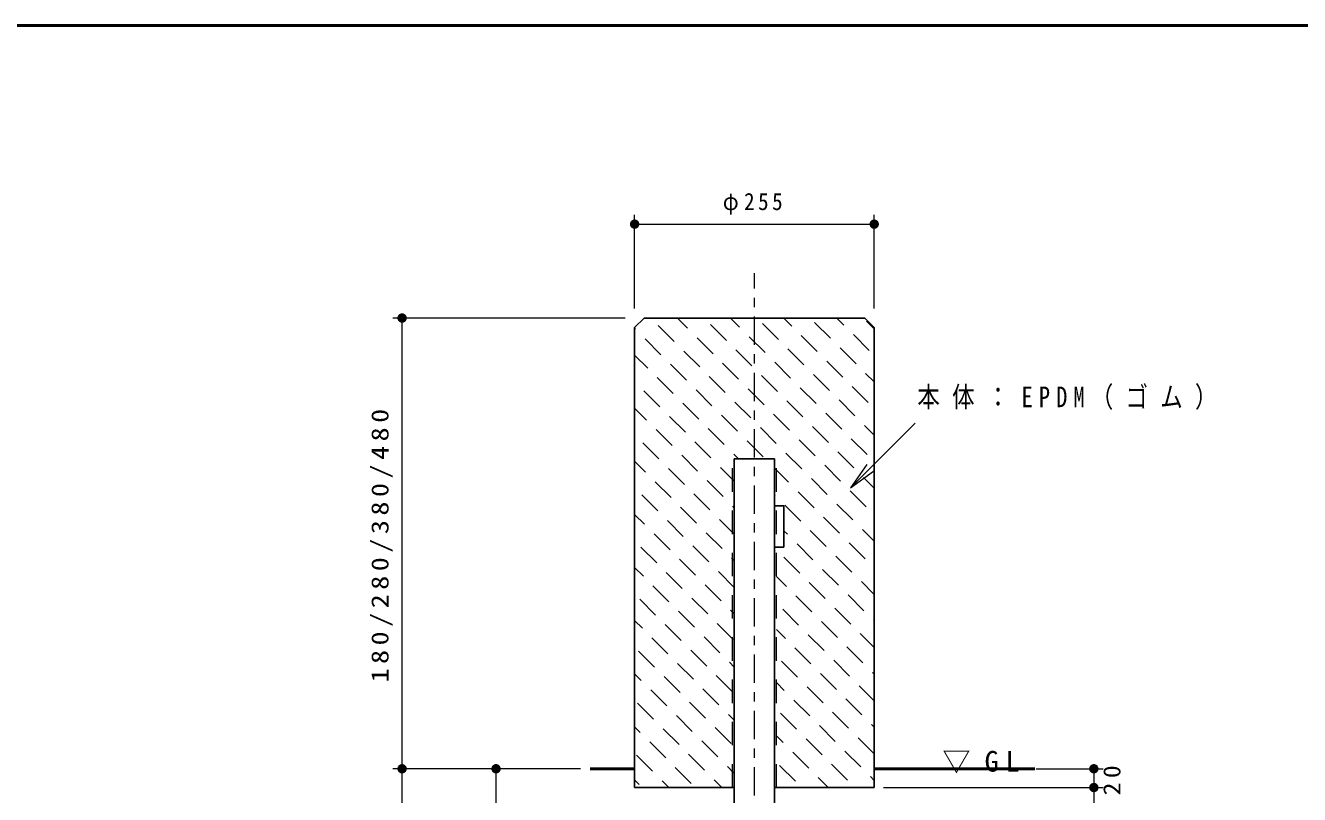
# Model space of a CAD drawing. Units: millimetres on the paper, scale 1:10. Extents: x -385 to 0, y -11 to 267.
# Drawn here: x -243 to -107.4, y 185.1 to 267 of the extents above; entities that cross this region are included whole.
import ezdxf

# ---------------------------------------------------------------- set-up
doc = ezdxf.new("R2010")
doc.units = ezdxf.units.MM
doc.linetypes.add('USER1', pattern=[4.5, 2.5, -2])
doc.linetypes.add('USER2', pattern=[6, 3, -1, 1, -1])
doc.layers.add('1_10', color=7, linetype='Continuous', lineweight=13)
doc.layers.add('NAKAMURA図枠', color=7, linetype='Continuous', lineweight=13)
doc.styles.add('ＭＳ ゴシック', font='')
doc.styles.get('ＭＳ ゴシック').set_extended_font_data('MS Gothic')

# ---------------------------------------------------------------- blocks, each defined once
blk = doc.blocks.new('open_arrow')
at = {"color": 0, "linetype": 'Continuous', "lineweight": -2}
blk.add_lwpolyline([(7.5, 1.25), (0, 0), (7.5, -1.25)], dxfattribs=at)
blk = doc.blocks.new('filled_dot')
at = {"color": 0, "linetype": 'Continuous', "lineweight": -2, "const_width": 1.25}
blk.add_lwpolyline([(-0.625, 0, 1), (0.625, 0, 1)], format="xyb", close=True, dxfattribs=at)

msp = doc.modelspace()

# ---------------------------------------------------------------- linework, layer by layer
at = {"layer": '1_10'}
for p, q in [((-178.165, 236.84), (-178.165, 246.84)), ((-152.665, 236.84), (-152.665, 246.84)), ((-178.165, 245.84), (-152.665, 245.84)), ((-179.165, 235.84), (-203.915, 235.84)), ((-202.915, 187.84), (-202.915, 235.84)), ((-178.078, 234.646), (-178.165, 234.734)), ((-173.948, 233.345), (-175.645, 235.042)), ((-172.534, 234.759), (-173.614, 235.84)), ((-168.404, 233.458), (-170.102, 235.155)), ((-166.99, 234.872), (-167.958, 235.84)), ((-162.861, 233.571), (-164.558, 235.268)), ((-161.447, 234.986), (-162.301, 235.84)), ((-157.317, 233.685), (-159.014, 235.382)), ((-155.903, 235.099), (-156.644, 235.84)), ((-152.665, 234.69), (-153.47, 235.495)), ((-175.362, 231.931), (-177.059, 233.628)), ((-169.819, 232.044), (-171.516, 233.741)), ((-164.275, 232.157), (-165.972, 233.854)), ((-158.731, 232.27), (-160.428, 233.967)), ((-153.188, 232.383), (-154.885, 234.081)), ((-176.777, 230.517), (-178.165, 231.905)), ((-171.233, 230.63), (-172.93, 232.327)), ((-165.689, 230.743), (-167.386, 232.44)), ((-160.145, 230.856), (-161.843, 232.553)), ((-154.602, 230.969), (-156.299, 232.666)), ((-172.647, 229.216), (-174.344, 230.913)), ((-167.103, 229.329), (-168.8, 231.026)), ((-161.56, 229.442), (-163.257, 231.139)), ((-156.016, 229.555), (-157.713, 231.252)), ((-174.061, 227.801), (-175.758, 229.498)), ((-168.518, 227.915), (-170.215, 229.612)), ((-162.974, 228.028), (-164.671, 229.725)), ((-157.43, 228.141), (-159.127, 229.838)), ((-152.665, 229.033), (-153.584, 229.951)), ((-175.476, 226.387), (-177.173, 228.084)), ((-169.932, 226.5), (-171.629, 228.197)), ((-164.388, 226.613), (-166.085, 228.311)), ((-158.844, 226.727), (-160.541, 228.424)), ((-153.301, 226.84), (-154.998, 228.537)), ((-171.346, 225.086), (-173.043, 226.783)), ((-165.802, 225.199), (-167.499, 226.896)), ((-160.259, 225.312), (-161.956, 227.009)), ((-154.715, 225.426), (-156.412, 227.123)), ((-176.89, 224.973), (-178.165, 226.248)), ((-172.76, 223.672), (-174.457, 225.369)), ((-167.217, 223.785), (-168.914, 225.482)), ((-161.673, 223.898), (-163.37, 225.595)), ((-156.129, 224.011), (-157.826, 225.708)), ((-174.174, 222.258), (-175.872, 223.955)), ((-168.631, 222.371), (-170.328, 224.068)), ((-163.087, 222.484), (-164.784, 224.181)), ((-157.543, 222.597), (-159.24, 224.294)), ((-155.202, 217.753), (-148.3, 224.654)), ((-152.665, 223.376), (-153.697, 224.407)), ((-175.589, 220.844), (-177.286, 222.541)), ((-170.045, 220.957), (-171.742, 222.654)), ((-164.501, 221.07), (-166.198, 222.767)), ((-158.958, 221.183), (-160.655, 222.88)), ((-153.414, 221.296), (-155.111, 222.993)), ((-171.459, 219.542), (-173.156, 221.239)), ((-167.1, 220.84), (-167.613, 221.353)), ((-160.372, 219.769), (-162.069, 221.466)), ((-154.828, 219.882), (-156.525, 221.579)), ((-177.003, 219.429), (-178.165, 220.592)), ((-172.873, 218.128), (-174.57, 219.825)), ((-167.555, 218.467), (-169.027, 219.938)), ((-161.786, 218.354), (-163.275, 219.844)), ((-156.242, 218.468), (-157.939, 220.165)), ((-174.288, 216.714), (-175.985, 218.411)), ((-168.744, 216.827), (-170.441, 218.524)), ((-157.656, 217.053), (-159.354, 218.75)), ((-152.665, 217.719), (-153.81, 218.864)), ((-175.702, 215.3), (-177.399, 216.997)), ((-170.158, 215.413), (-171.855, 217.11)), ((-163.2, 216.94), (-163.275, 217.015)), ((-159.071, 215.639), (-160.768, 217.336)), ((-153.527, 215.752), (-155.224, 217.449)), ((-171.572, 213.999), (-173.269, 215.696)), ((-167.555, 215.638), (-167.726, 215.809)), ((-160.485, 214.225), (-162.182, 215.922)), ((-154.941, 214.338), (-156.638, 216.035)), ((-177.116, 213.886), (-178.165, 214.935)), ((-172.987, 212.584), (-174.684, 214.282)), ((-167.555, 212.81), (-169.14, 214.395)), ((-156.355, 212.924), (-158.052, 214.621)), ((-168.857, 211.283), (-170.554, 212.98)), ((-161.899, 212.811), (-162.275, 213.187)), ((-157.77, 211.51), (-159.467, 213.207)), ((-152.665, 212.062), (-153.923, 213.32)), ((-174.401, 211.17), (-176.098, 212.867)), ((-170.271, 209.869), (-171.968, 211.566)), ((-159.184, 210.095), (-160.881, 211.793)), ((-153.64, 210.209), (-155.337, 211.906)), ((-175.815, 209.756), (-177.512, 211.453)), ((-167.555, 209.982), (-167.839, 210.265)), ((-160.598, 208.681), (-162.295, 210.378)), ((-155.054, 208.794), (-156.751, 210.491)), ((-177.229, 208.342), (-178.165, 209.278)), ((-171.685, 208.455), (-173.383, 210.152)), ((-167.556, 207.154), (-169.253, 208.851)), ((-156.469, 207.38), (-158.166, 209.077)), ((-173.1, 207.041), (-174.797, 208.738)), ((-162.012, 207.267), (-163.075, 208.33)), ((-157.883, 205.966), (-159.58, 207.663)), ((-152.665, 206.405), (-154.036, 207.776)), ((-174.514, 205.627), (-176.211, 207.324)), ((-168.97, 205.74), (-170.667, 207.437)), ((-159.297, 204.552), (-160.994, 206.249)), ((-153.753, 204.665), (-155.45, 206.362)), ((-175.928, 204.212), (-177.625, 205.909)), ((-170.384, 204.325), (-172.081, 206.023)), ((-160.711, 203.138), (-162.408, 204.835)), ((-155.167, 203.251), (-156.865, 204.948)), ((-177.342, 202.798), (-178.165, 203.621)), ((-171.799, 202.911), (-173.496, 204.608)), ((-167.555, 204.325), (-167.952, 204.721)), ((-156.582, 201.836), (-158.279, 203.534)), ((-152.665, 203.577), (-152.735, 203.647)), ((-173.213, 201.497), (-174.91, 203.194)), ((-167.669, 201.61), (-169.366, 203.307)), ((-162.125, 201.723), (-163.075, 202.673)), ((-157.996, 200.422), (-159.693, 202.119)), ((-152.665, 200.748), (-154.149, 202.232)), ((-174.627, 200.083), (-176.324, 201.78)), ((-169.083, 200.196), (-170.78, 201.893)), ((-159.41, 199.008), (-161.107, 200.705)), ((-153.866, 199.121), (-155.563, 200.818)), ((-176.041, 198.669), (-177.738, 200.366)), ((-170.498, 198.782), (-172.195, 200.479)), ((-155.281, 197.707), (-156.978, 199.404)), ((-171.912, 197.368), (-173.609, 199.065)), ((-167.555, 198.668), (-168.065, 199.178)), ((-160.824, 197.594), (-162.521, 199.291)), ((-156.695, 196.293), (-158.392, 197.99)), ((-152.665, 197.92), (-152.848, 198.103)), ((-177.455, 197.254), (-178.165, 197.964)), ((-173.326, 195.953), (-175.023, 197.65)), ((-167.782, 196.066), (-169.479, 197.764)), ((-162.239, 196.18), (-163.075, 197.016)), ((-152.665, 195.092), (-154.262, 196.689)), ((-174.74, 194.539), (-176.437, 196.236)), ((-169.196, 194.652), (-170.893, 196.349)), ((-158.109, 194.879), (-159.806, 196.576)), ((-153.98, 193.577), (-155.677, 195.275)), ((-176.154, 193.125), (-177.851, 194.822)), ((-170.611, 193.238), (-172.308, 194.935)), ((-159.523, 193.464), (-161.22, 195.161)), ((-172.025, 191.824), (-173.722, 193.521)), ((-167.555, 193.011), (-168.178, 193.634)), ((-160.937, 192.05), (-162.634, 193.747)), ((-155.394, 192.163), (-157.091, 193.86)), ((-152.665, 192.263), (-152.961, 192.559)), ((-177.569, 191.711), (-178.165, 192.307)), ((-173.439, 190.41), (-175.136, 192.107)), ((-167.895, 190.523), (-169.592, 192.22)), ((-162.352, 190.636), (-163.075, 191.359)), ((-156.808, 190.749), (-158.505, 192.446)), ((-174.853, 188.995), (-176.55, 190.692)), ((-169.31, 189.109), (-171.007, 190.806)), ((-158.222, 189.335), (-159.919, 191.032)), ((-152.678, 189.448), (-154.375, 191.145)), ((-176.268, 187.581), (-177.965, 189.278)), ((-170.724, 187.694), (-172.421, 189.391)), ((-159.636, 187.921), (-161.333, 189.618)), ((-154.093, 188.034), (-155.79, 189.731)), ((-186.415, 187.84), (-203.915, 187.84)), ((-183.915, 187.84), (-203.915, 187.84)), ((-202.915, 122.84), (-202.915, 187.84)), ((-192.915, 177.84), (-192.915, 187.84)), ((-172.138, 186.28), (-173.835, 187.977)), ((-167.555, 187.354), (-168.291, 188.09)), ((-161.051, 186.506), (-162.748, 188.203)), ((-155.507, 186.62), (-157.204, 188.317)), ((-135.415, 187.84), (-128.288, 187.84)), ((-129.288, 187.84), (-129.288, 185.84)), ((-177.682, 186.167), (-178.165, 186.651)), ((-174.526, 185.84), (-175.249, 186.563)), ((-168.869, 185.84), (-169.706, 186.676)), ((-157.555, 185.84), (-158.618, 186.902)), ((-152.665, 186.606), (-153.074, 187.016)), ((-151.665, 185.84), (-128.288, 185.84)), ((-129.288, 185.84), (-129.288, 177.84))]:
    msp.add_line(p, q, dxfattribs=at)
at = {"layer": '1_10', "linetype": 'USER2'}
msp.add_line((-165.415, 119.002), (-165.415, 240.603), dxfattribs=at)
at = {"layer": '1_10', "lineweight": 25}
for p, q in [((-177.165, 235.84), (-178.165, 234.84)), ((-178.165, 185.84), (-178.165, 234.84)), ((-177.165, 235.84), (-153.665, 235.84)), ((-153.665, 235.84), (-152.665, 234.84)), ((-152.665, 185.84), (-152.665, 234.84)), ((-167.555, 220.84), (-163.275, 220.84)), ((-167.555, 160.84), (-167.555, 220.84)), ((-163.275, 160.84), (-163.275, 220.84)), ((-163.275, 215.84), (-162.275, 215.84)), ((-162.275, 211.44), (-162.275, 215.84)), ((-163.275, 211.44), (-162.275, 211.44)), ((-178.165, 185.84), (-167.555, 185.84)), ((-163.275, 185.84), (-152.665, 185.84))]:
    msp.add_line(p, q, dxfattribs=at)
at = {"layer": '1_10', "linetype": 'USER1'}
for p, q in [((-167.755, 185.84), (-167.755, 220.84)), ((-163.075, 185.84), (-163.075, 220.84))]:
    msp.add_line(p, q, dxfattribs=at)
at = {"layer": '1_10', "lineweight": 50}
for p, q in [((-182.915, 187.84), (-178.165, 187.84)), ((-152.665, 187.84), (-135.562, 187.84))]:
    msp.add_line(p, q, dxfattribs=at)
at = {"layer": 'NAKAMURA図枠', "lineweight": 50}
msp.add_line((0, 267), (-385, 267), dxfattribs=at)

# ---------------------------------------------------------------- block references
at = {"layer": '1_10', "xscale": 0.4, "yscale": 0.4}
msp.add_blockref('filled_dot', (-178.165, 245.84), dxfattribs=at)
for name, p, rotation in [('filled_dot', (-152.665, 245.84), 180), ('filled_dot', (-202.915, 235.84), 270), ('open_arrow', (-155.202, 217.753), 45), ('filled_dot', (-202.915, 187.84), 90), ('filled_dot', (-202.915, 187.84), 270), ('filled_dot', (-192.915, 187.84), 270), ('filled_dot', (-129.288, 187.84), 270), ('filled_dot', (-129.288, 185.84), 90), ('filled_dot', (-129.288, 185.84), 270)]:
    msp.add_blockref(name, p, dxfattribs=dict(at, rotation=rotation))

# ---------------------------------------------------------------- texts
at = {"layer": '1_10', "style": 'ＭＳ ゴシック'}
for s, insert, char_height, attachment_point in [('\\T1.33;\\W0.9;φ255', (-165.415, 246.84), 1.833, 8), ('\\T1.54;\\W0.8;本体：EPDM（ゴム）', (-148.076, 227.304), 2.199, 4), ('\\T1.5;▽GL', (-145.415, 187.34), 2.199, 7)]:
    msp.add_mtext(s, dxfattribs=dict(at, insert=insert, char_height=char_height, attachment_point=attachment_point))
at = {"layer": '1_10', "char_height": 1.833, "rotation": 90, "style": 'ＭＳ ゴシック'}
for s, insert, attachment_point in [('\\T1.32;\\W1.2;180/280/380/480', (-203.915, 211.84), 8), ('\\T1.34;\\W1.1;20', (-128.288, 186.84), 2)]:
    msp.add_mtext(s, dxfattribs=dict(at, insert=insert, attachment_point=attachment_point))

doc.saveas('drawing.dxf')
